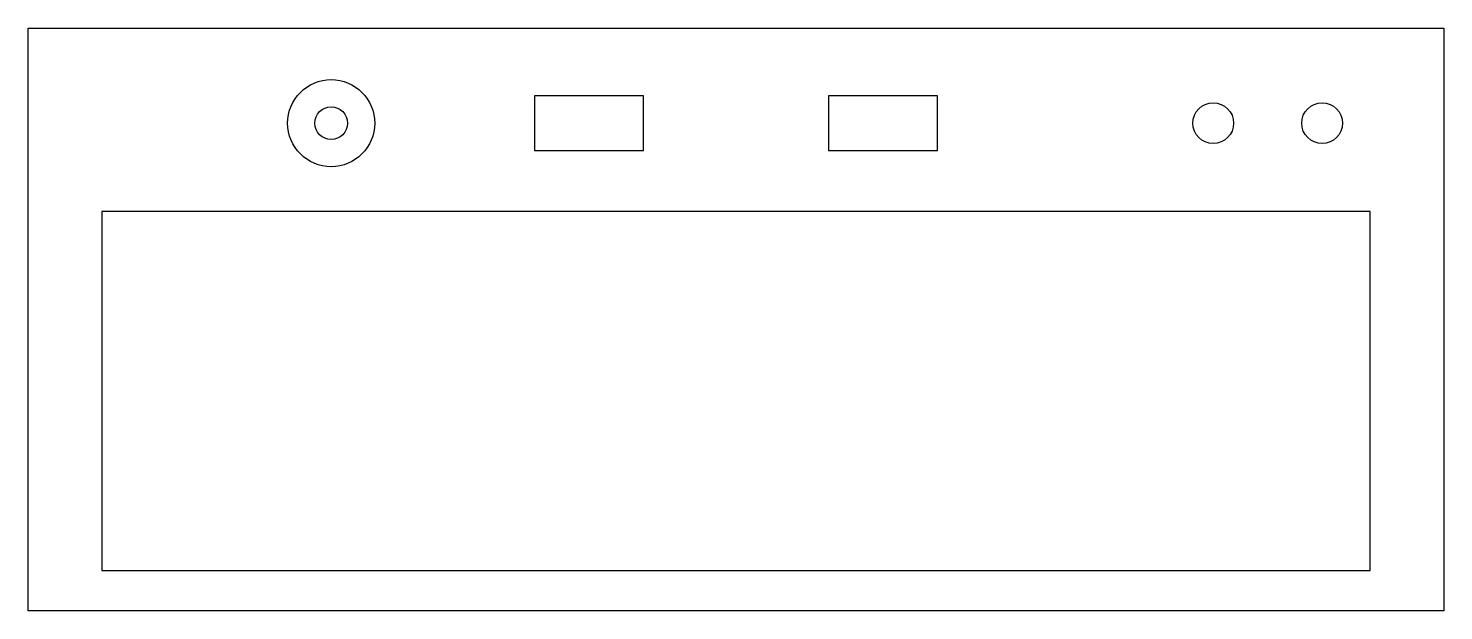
# Model space of a CAD drawing. Header units: millimetres. Extents: x -130 to 130, y -54 to 54.
import ezdxf

# ---------------------------------------------------------------- set-up
doc = ezdxf.new("R2010")
doc.units = ezdxf.units.MM
doc.layers.get('0').update_dxf_attribs({"linetype": 'CONTINUOUS'})

msp = doc.modelspace()

# ---------------------------------------------------------------- linework, layer by layer
for points in [[(-130, -53.5), (-130, 53.5), (130, 53.5), (130, -53.5)], [(-37, 31.07), (-17, 31.07), (-17, 41.07), (-37, 41.07)], [(37, 41.07), (17, 41.07), (17, 31.07), (37, 31.07)], [(116.5, 19.87), (-116.5, 19.87), (-116.5, -46.13), (116.5, -46.13)]]:
    msp.add_lwpolyline(points, close=True)
for centre, radius in [((-74.37, 36.07), 8), ((-74.37, 36.07), 3), ((87.66, 36.07), 3.75), ((107.67, 36.07), 3.75)]:
    msp.add_circle(centre, radius)

doc.saveas('drawing.dxf')
